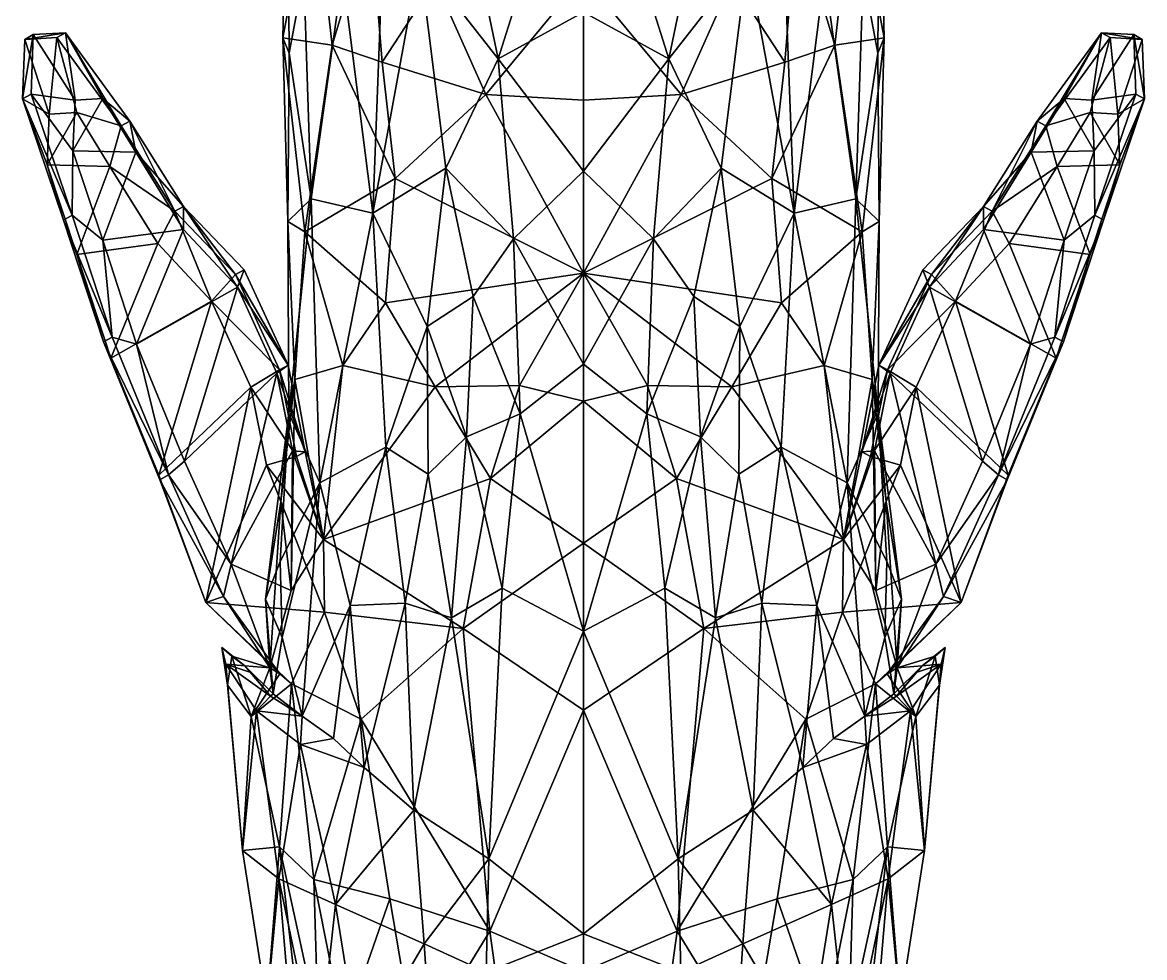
# Model space of a CAD drawing. Extents: x -0.047 to 0.047, y -0.159 to 0.331.
# Drawn here: x -0.0473 to 0.0473, y -0.0807 to -0.0018 of the extents above; entities that cross this region are included whole.
import ezdxf

# ---------------------------------------------------------------- set-up
doc = ezdxf.new("R2010")
doc.units = 0
doc.layers.add('SALMON$LWO', color=1, linetype='CONTINUOUS')

msp = doc.modelspace()

# ---------------------------------------------------------------- linework, layer by layer
at = {"layer": 'SALMON$LWO'}
for points in [[(-0.024972, 0.014024, -0.00717), (-0.025372, -0.003119, -0.018104), (-0.024822, -0.004431, -0.004755)], [(-0.024972, 0.014024, -0.00717), (-0.022802, 0.010356, -0.025839), (-0.025372, -0.003119, -0.018104)], [(-0.024972, 0.014024, -0.00717), (-0.024822, -0.004431, -0.004755), (-0.023601, 0.002197, 0.00444)], [(0.022802, 0.010356, -0.025839), (0.024972, 0.014024, -0.00717), (0.025372, -0.003119, -0.018104)], [(0.024822, -0.004431, -0.004755), (0.024972, 0.014024, -0.00717), (0.023601, 0.002197, 0.00444)], [(0.025372, -0.003119, -0.018104), (0.024972, 0.014024, -0.00717), (0.024822, -0.004431, -0.004755)], [(-0.021211, -0.003742, -0.033024), (-0.025372, -0.003119, -0.018104), (-0.022802, 0.010356, -0.025839)], [(-0.017974, 0.00696, -0.038336), (-0.021211, -0.003742, -0.033024), (-0.022802, 0.010356, -0.025839)], [(0.021211, -0.003742, -0.033024), (0.017974, 0.00696, -0.038336), (0.022802, 0.010356, -0.025839)], [(0.025372, -0.003119, -0.018104), (0.021211, -0.003742, -0.033024), (0.022802, 0.010356, -0.025839)], [(-0.017974, 0.00696, -0.038336), (-0.016982, -0.005173, -0.040022), (-0.021211, -0.003742, -0.033024)], [(-0.017974, 0.00696, -0.038336), (-0.012509, 0.001676, -0.043689), (-0.016982, -0.005173, -0.040022)], [(0.012509, 0.001676, -0.043689), (0.017974, 0.00696, -0.038336), (0.016982, -0.005173, -0.040022)], [(0.016982, -0.005173, -0.040022), (0.017974, 0.00696, -0.038336), (0.021211, -0.003742, -0.033024)], [(-0.007187, -0.004893, 0.045238), (-0.009362, 0.005534, 0.043982), (-0.013821, 0.003575, 0.034948)], [(-0.009362, 0.005534, 0.043982), (-0.007187, -0.004893, 0.045238), (-0.004112, 0.004912, 0.049114)], [(-0.007187, -0.004893, 0.045238), (0, -0.000958, 0.049597), (-0.004112, 0.004912, 0.049114)], [(0, -0.000958, 0.049597), (0.007187, -0.004893, 0.045238), (0.004112, 0.004912, 0.049114)], [(0.007187, -0.004893, 0.045238), (0.009362, 0.005534, 0.043982), (0.004112, 0.004912, 0.049114)], [(0.009362, 0.005534, 0.043982), (0.007187, -0.004893, 0.045238), (0.013821, 0.003575, 0.034948)], [(-0.016938, 0.00429, 0.025326), (-0.020318, 0.002245, 0.015982), (-0.01777, -0.017922, 0.021365)], [(-0.016938, 0.00429, 0.025326), (-0.01777, -0.017922, 0.021365), (-0.013821, 0.003575, 0.034948)], [(0.01777, -0.017922, 0.021365), (0.016938, 0.00429, 0.025326), (0.013821, 0.003575, 0.034948)], [(0.020318, 0.002245, 0.015982), (0.016938, 0.00429, 0.025326), (0.01777, -0.017922, 0.021365)], [(-0.01777, -0.017922, 0.021365), (-0.011602, -0.014131, 0.036966), (-0.013821, 0.003575, 0.034948)], [(-0.011602, -0.014131, 0.036966), (-0.007187, -0.004893, 0.045238), (-0.013821, 0.003575, 0.034948)], [(0.007187, -0.004893, 0.045238), (0.011602, -0.014131, 0.036966), (0.013821, 0.003575, 0.034948)], [(0.011602, -0.014131, 0.036966), (0.01777, -0.017922, 0.021365), (0.013821, 0.003575, 0.034948)], [(-0.024822, -0.004431, -0.004755), (-0.022964, -0.01672, 0.006169), (-0.023601, 0.002197, 0.00444)], [(-0.023601, 0.002197, 0.00444), (-0.022964, -0.01672, 0.006169), (-0.020318, 0.002245, 0.015982)], [(-0.022964, -0.01672, 0.006169), (-0.01777, -0.017922, 0.021365), (-0.020318, 0.002245, 0.015982)], [(-0.012509, 0.001676, -0.043689), (0, 0.002028, -0.046714), (-0.008235, -0.007902, -0.043515)], [(0, 0.002028, -0.046714), (0, -0.008384, -0.044991), (-0.008235, -0.007902, -0.043515)], [(0, -0.008384, -0.044991), (0, 0.002028, -0.046714), (0.008235, -0.007902, -0.043515)], [(0, 0.002028, -0.046714), (0.012509, 0.001676, -0.043689), (0.008235, -0.007902, -0.043515)], [(0.01777, -0.017922, 0.021365), (0.022964, -0.01672, 0.006169), (0.020318, 0.002245, 0.015982)], [(0.022964, -0.01672, 0.006169), (0.023601, 0.002197, 0.00444), (0.020318, 0.002245, 0.015982)], [(0.022964, -0.01672, 0.006169), (0.024822, -0.004431, -0.004755), (0.023601, 0.002197, 0.00444)], [(-0.012509, 0.001676, -0.043689), (-0.008235, -0.007902, -0.043515), (-0.016982, -0.005173, -0.040022)], [(0.008235, -0.007902, -0.043515), (0.012509, 0.001676, -0.043689), (0.016982, -0.005173, -0.040022)], [(0, -0.014391, 0.048472), (0, -0.000958, 0.049597), (-0.007187, -0.004893, 0.045238)], [(0, -0.000958, 0.049597), (0, -0.014391, 0.048472), (0.007187, -0.004893, 0.045238)], [(-0.044409, -0.003109, -0.021418), (-0.047133, -0.003262, -0.016276), (-0.043682, -0.00271, -0.020878)], [(-0.046406, -0.002863, -0.015736), (-0.043682, -0.00271, -0.020878), (-0.047133, -0.003262, -0.016276)], [(-0.043682, -0.00271, -0.020878), (-0.046406, -0.002863, -0.015736), (-0.042879, -0.008381, -0.016412)], [(-0.044409, -0.003109, -0.021418), (-0.043682, -0.00271, -0.020878), (-0.038996, -0.010564, -0.026452)], [(-0.040544, -0.008235, -0.020833), (-0.043682, -0.00271, -0.020878), (-0.042879, -0.008381, -0.016412)], [(-0.03827, -0.010165, -0.025912), (-0.043682, -0.00271, -0.020878), (-0.040544, -0.008235, -0.020833)], [(-0.043682, -0.00271, -0.020878), (-0.03827, -0.010165, -0.025912), (-0.038996, -0.010564, -0.026452)], [(0.043682, -0.00271, -0.020878), (0.03827, -0.010165, -0.025912), (0.040544, -0.008235, -0.020833)], [(0.03827, -0.010165, -0.025912), (0.043682, -0.00271, -0.020878), (0.038996, -0.010564, -0.026452)], [(0.043682, -0.00271, -0.020878), (0.044409, -0.003109, -0.021418), (0.038996, -0.010564, -0.026452)], [(0.043682, -0.00271, -0.020878), (0.040544, -0.008235, -0.020833), (0.042879, -0.008381, -0.016412)], [(0.046406, -0.002863, -0.015736), (0.043682, -0.00271, -0.020878), (0.042879, -0.008381, -0.016412)], [(0.047133, -0.003262, -0.016276), (0.044409, -0.003109, -0.021418), (0.043682, -0.00271, -0.020878)], [(0.043682, -0.00271, -0.020878), (0.046406, -0.002863, -0.015736), (0.047133, -0.003262, -0.016276)], [(-0.047133, -0.003262, -0.016276), (-0.047322, -0.008271, -0.012564), (-0.046406, -0.002863, -0.015736)], [(-0.046596, -0.007872, -0.012024), (-0.046406, -0.002863, -0.015736), (-0.047322, -0.008271, -0.012564)], [(-0.047322, -0.008271, -0.012564), (-0.047133, -0.003262, -0.016276), (-0.045058, -0.009579, -0.018034)], [(-0.047133, -0.003262, -0.016276), (-0.044409, -0.003109, -0.021418), (-0.045058, -0.009579, -0.018034)], [(-0.046406, -0.002863, -0.015736), (-0.046596, -0.007872, -0.012024), (-0.042879, -0.008381, -0.016412)], [(-0.042724, -0.009434, -0.022456), (-0.045058, -0.009579, -0.018034), (-0.044409, -0.003109, -0.021418)], [(-0.044409, -0.003109, -0.021418), (-0.038996, -0.010564, -0.026452), (-0.042724, -0.009434, -0.022456)], [(-0.021211, -0.003742, -0.033024), (-0.0235, -0.019491, -0.027232), (-0.025372, -0.003119, -0.018104)], [(-0.024942, -0.018623, -0.010869), (-0.025372, -0.003119, -0.018104), (-0.0235, -0.019491, -0.027232)], [(-0.024942, -0.018623, -0.010869), (-0.024822, -0.004431, -0.004755), (-0.025372, -0.003119, -0.018104)], [(-0.015876, -0.014986, -0.03872), (-0.0235, -0.019491, -0.027232), (-0.021211, -0.003742, -0.033024)], [(-0.015876, -0.014986, -0.03872), (-0.021211, -0.003742, -0.033024), (-0.016982, -0.005173, -0.040022)], [(0.0235, -0.019491, -0.027232), (0.015876, -0.014986, -0.03872), (0.021211, -0.003742, -0.033024)], [(0.021211, -0.003742, -0.033024), (0.015876, -0.014986, -0.03872), (0.016982, -0.005173, -0.040022)], [(0.0235, -0.019491, -0.027232), (0.021211, -0.003742, -0.033024), (0.025372, -0.003119, -0.018104)], [(0.025372, -0.003119, -0.018104), (0.024942, -0.018623, -0.010869), (0.0235, -0.019491, -0.027232)], [(0.024822, -0.004431, -0.004755), (0.024942, -0.018623, -0.010869), (0.025372, -0.003119, -0.018104)], [(0.038996, -0.010564, -0.026452), (0.044409, -0.003109, -0.021418), (0.042724, -0.009434, -0.022456)], [(0.045058, -0.009579, -0.018034), (0.042724, -0.009434, -0.022456), (0.044409, -0.003109, -0.021418)], [(0.046596, -0.007872, -0.012024), (0.046406, -0.002863, -0.015736), (0.042879, -0.008381, -0.016412)], [(0.044409, -0.003109, -0.021418), (0.047133, -0.003262, -0.016276), (0.045058, -0.009579, -0.018034)], [(0.047133, -0.003262, -0.016276), (0.047322, -0.008271, -0.012564), (0.045058, -0.009579, -0.018034)], [(0.047322, -0.008271, -0.012564), (0.047133, -0.003262, -0.016276), (0.046406, -0.002863, -0.015736)], [(0.046406, -0.002863, -0.015736), (0.046596, -0.007872, -0.012024), (0.047322, -0.008271, -0.012564)], [(-0.024822, -0.004431, -0.004755), (-0.024942, -0.018623, -0.010869), (-0.022964, -0.01672, 0.006169)], [(0.024942, -0.018623, -0.010869), (0.024822, -0.004431, -0.004755), (0.022964, -0.01672, 0.006169)], [(-0.008235, -0.007902, -0.043515), (-0.015876, -0.014986, -0.03872), (-0.016982, -0.005173, -0.040022)], [(-0.011602, -0.014131, 0.036966), (-0.005907, -0.020089, 0.0458), (-0.007187, -0.004893, 0.045238)], [(0, -0.014391, 0.048472), (-0.007187, -0.004893, 0.045238), (-0.005907, -0.020089, 0.0458)], [(0.007187, -0.004893, 0.045238), (0, -0.014391, 0.048472), (0.005907, -0.020089, 0.0458)], [(0.005907, -0.020089, 0.0458), (0.011602, -0.014131, 0.036966), (0.007187, -0.004893, 0.045238)], [(0.015876, -0.014986, -0.03872), (0.008235, -0.007902, -0.043515), (0.016982, -0.005173, -0.040022)], [(-0.043123, -0.018099, -0.011609), (-0.046596, -0.007872, -0.012024), (-0.047322, -0.008271, -0.012564)], [(-0.045237, -0.013848, -0.01484), (-0.047322, -0.008271, -0.012564), (-0.045058, -0.009579, -0.018034)], [(-0.043847, -0.018498, -0.012149), (-0.047322, -0.008271, -0.012564), (-0.045237, -0.013848, -0.01484)], [(-0.043847, -0.018498, -0.012149), (-0.043123, -0.018099, -0.011609), (-0.047322, -0.008271, -0.012564)], [(-0.04306, -0.01265, -0.013218), (-0.042879, -0.008381, -0.016412), (-0.046596, -0.007872, -0.012024)], [(-0.046596, -0.007872, -0.012024), (-0.043123, -0.018099, -0.011609), (-0.04306, -0.01265, -0.013218)], [(-0.040544, -0.008235, -0.020833), (-0.042879, -0.008381, -0.016412), (-0.04306, -0.01265, -0.013218)], [(-0.037762, -0.012775, -0.022957), (-0.040544, -0.008235, -0.020833), (-0.04306, -0.01265, -0.013218)], [(-0.037762, -0.012775, -0.022957), (-0.03827, -0.010165, -0.025912), (-0.040544, -0.008235, -0.020833)], [(-0.015876, -0.014986, -0.03872), (-0.008235, -0.007902, -0.043515), (0, -0.02298, -0.042225)], [(-0.008235, -0.007902, -0.043515), (0, -0.008384, -0.044991), (0, -0.02298, -0.042225)], [(0, -0.008384, -0.044991), (0.008235, -0.007902, -0.043515), (0, -0.02298, -0.042225)], [(0.008235, -0.007902, -0.043515), (0.015876, -0.014986, -0.03872), (0, -0.02298, -0.042225)], [(0.03827, -0.010165, -0.025912), (0.037762, -0.012775, -0.022957), (0.040544, -0.008235, -0.020833)], [(0.040544, -0.008235, -0.020833), (0.037762, -0.012775, -0.022957), (0.04306, -0.01265, -0.013218)], [(0.042879, -0.008381, -0.016412), (0.040544, -0.008235, -0.020833), (0.04306, -0.01265, -0.013218)], [(0.042879, -0.008381, -0.016412), (0.04306, -0.01265, -0.013218), (0.046596, -0.007872, -0.012024)], [(0.043123, -0.018099, -0.011609), (0.046596, -0.007872, -0.012024), (0.04306, -0.01265, -0.013218)], [(0.046596, -0.007872, -0.012024), (0.043123, -0.018099, -0.011609), (0.047322, -0.008271, -0.012564)], [(0.043123, -0.018099, -0.011609), (0.043847, -0.018498, -0.012149), (0.047322, -0.008271, -0.012564)], [(0.047322, -0.008271, -0.012564), (0.043847, -0.018498, -0.012149), (0.045237, -0.013848, -0.01484)], [(0.047322, -0.008271, -0.012564), (0.045237, -0.013848, -0.01484), (0.045058, -0.009579, -0.018034)], [(-0.045058, -0.009579, -0.018034), (-0.042724, -0.009434, -0.022456), (-0.045237, -0.013848, -0.01484)], [(-0.042724, -0.009434, -0.022456), (-0.03994, -0.013974, -0.024579), (-0.045237, -0.013848, -0.01484)], [(-0.03994, -0.013974, -0.024579), (-0.042724, -0.009434, -0.022456), (-0.038996, -0.010564, -0.026452)], [(0.042724, -0.009434, -0.022456), (0.03994, -0.013974, -0.024579), (0.038996, -0.010564, -0.026452)], [(0.03994, -0.013974, -0.024579), (0.042724, -0.009434, -0.022456), (0.045237, -0.013848, -0.01484)], [(0.042724, -0.009434, -0.022456), (0.045058, -0.009579, -0.018034), (0.045237, -0.013848, -0.01484)], [(-0.038996, -0.010564, -0.026452), (-0.03827, -0.010165, -0.025912), (-0.034474, -0.017764, -0.030035)], [(-0.033749, -0.017365, -0.029495), (-0.03827, -0.010165, -0.025912), (-0.037762, -0.012775, -0.022957)], [(-0.03827, -0.010165, -0.025912), (-0.033749, -0.017365, -0.029495), (-0.034474, -0.017764, -0.030035)], [(0.03827, -0.010165, -0.025912), (0.033749, -0.017365, -0.029495), (0.037762, -0.012775, -0.022957)], [(0.033749, -0.017365, -0.029495), (0.03827, -0.010165, -0.025912), (0.034474, -0.017764, -0.030035)], [(0.03827, -0.010165, -0.025912), (0.038996, -0.010564, -0.026452), (0.034474, -0.017764, -0.030035)], [(-0.038996, -0.010564, -0.026452), (-0.034474, -0.017764, -0.030035), (-0.03994, -0.013974, -0.024579)], [(0.034474, -0.017764, -0.030035), (0.038996, -0.010564, -0.026452), (0.03994, -0.013974, -0.024579)], [(-0.040553, -0.020211, -0.012811), (-0.04306, -0.01265, -0.013218), (-0.043123, -0.018099, -0.011609)], [(-0.040553, -0.020211, -0.012811), (-0.037762, -0.012775, -0.022957), (-0.04306, -0.01265, -0.013218)], [(-0.033736, -0.019293, -0.026079), (-0.037762, -0.012775, -0.022957), (-0.040553, -0.020211, -0.012811)], [(-0.033736, -0.019293, -0.026079), (-0.033749, -0.017365, -0.029495), (-0.037762, -0.012775, -0.022957)], [(0.033749, -0.017365, -0.029495), (0.033736, -0.019293, -0.026079), (0.037762, -0.012775, -0.022957)], [(0.037762, -0.012775, -0.022957), (0.033736, -0.019293, -0.026079), (0.040553, -0.020211, -0.012811)], [(0.037762, -0.012775, -0.022957), (0.040553, -0.020211, -0.012811), (0.04306, -0.01265, -0.013218)], [(0.04306, -0.01265, -0.013218), (0.040553, -0.020211, -0.012811), (0.043123, -0.018099, -0.011609)], [(-0.042727, -0.021409, -0.014434), (-0.043847, -0.018498, -0.012149), (-0.045237, -0.013848, -0.01484)], [(-0.03994, -0.013974, -0.024579), (-0.042727, -0.021409, -0.014434), (-0.045237, -0.013848, -0.01484)], [(-0.03994, -0.013974, -0.024579), (-0.035913, -0.020492, -0.027701), (-0.042727, -0.021409, -0.014434)], [(-0.035913, -0.020492, -0.027701), (-0.03994, -0.013974, -0.024579), (-0.034474, -0.017764, -0.030035)], [(-0.01777, -0.017922, 0.021365), (-0.013174, -0.027469, 0.034775), (-0.011602, -0.014131, 0.036966)], [(-0.009306, -0.024946, 0.041793), (-0.011602, -0.014131, 0.036966), (-0.013174, -0.027469, 0.034775)], [(-0.011602, -0.014131, 0.036966), (-0.009306, -0.024946, 0.041793), (-0.005907, -0.020089, 0.0458)], [(0.009306, -0.024946, 0.041793), (0.011602, -0.014131, 0.036966), (0.005907, -0.020089, 0.0458)], [(0.011602, -0.014131, 0.036966), (0.009306, -0.024946, 0.041793), (0.013174, -0.027469, 0.034775)], [(0.013174, -0.027469, 0.034775), (0.01777, -0.017922, 0.021365), (0.011602, -0.014131, 0.036966)], [(0.03994, -0.013974, -0.024579), (0.035913, -0.020492, -0.027701), (0.034474, -0.017764, -0.030035)], [(0.035913, -0.020492, -0.027701), (0.03994, -0.013974, -0.024579), (0.042727, -0.021409, -0.014434)], [(0.042727, -0.021409, -0.014434), (0.03994, -0.013974, -0.024579), (0.045237, -0.013848, -0.01484)], [(0.043847, -0.018498, -0.012149), (0.042727, -0.021409, -0.014434), (0.045237, -0.013848, -0.01484)], [(-0.015876, -0.014986, -0.03872), (-0.016703, -0.025479, -0.035992), (-0.0235, -0.019491, -0.027232)], [(-0.016703, -0.025479, -0.035992), (-0.015876, -0.014986, -0.03872), (0, -0.02298, -0.042225)], [(0, -0.030659, 0.047458), (0, -0.014391, 0.048472), (-0.005907, -0.020089, 0.0458)], [(0, -0.014391, 0.048472), (0, -0.030659, 0.047458), (0.005907, -0.020089, 0.0458)], [(0.015876, -0.014986, -0.03872), (0.016703, -0.025479, -0.035992), (0, -0.02298, -0.042225)], [(0.016703, -0.025479, -0.035992), (0.015876, -0.014986, -0.03872), (0.0235, -0.019491, -0.027232)], [(-0.022964, -0.01672, 0.006169), (-0.024942, -0.018623, -0.010869), (-0.024858, -0.034791, -0.003766)], [(-0.022242, -0.040653, 0.013508), (-0.022964, -0.01672, 0.006169), (-0.024858, -0.034791, -0.003766)], [(-0.022964, -0.01672, 0.006169), (-0.022242, -0.040653, 0.013508), (-0.01777, -0.017922, 0.021365)], [(0.022242, -0.040653, 0.013508), (0.022964, -0.01672, 0.006169), (0.01777, -0.017922, 0.021365)], [(0.022964, -0.01672, 0.006169), (0.022242, -0.040653, 0.013508), (0.024858, -0.034791, -0.003766)], [(0.024942, -0.018623, -0.010869), (0.022964, -0.01672, 0.006169), (0.024858, -0.034791, -0.003766)], [(-0.035913, -0.020492, -0.027701), (-0.034474, -0.017764, -0.030035), (-0.031369, -0.025356, -0.032904)], [(-0.034474, -0.017764, -0.030035), (-0.033749, -0.017365, -0.029495), (-0.029343, -0.023101, -0.036014)], [(-0.034474, -0.017764, -0.030035), (-0.029343, -0.023101, -0.036014), (-0.031369, -0.025356, -0.032904)], [(-0.033736, -0.019293, -0.026079), (-0.029194, -0.024157, -0.031282), (-0.033749, -0.017365, -0.029495)], [(-0.028618, -0.022702, -0.035474), (-0.033749, -0.017365, -0.029495), (-0.029194, -0.024157, -0.031282)], [(-0.033749, -0.017365, -0.029495), (-0.028618, -0.022702, -0.035474), (-0.029343, -0.023101, -0.036014)], [(-0.016664, -0.037645, 0.0286), (-0.01777, -0.017922, 0.021365), (-0.022242, -0.040653, 0.013508)], [(-0.016664, -0.037645, 0.0286), (-0.013174, -0.027469, 0.034775), (-0.01777, -0.017922, 0.021365)], [(0.013174, -0.027469, 0.034775), (0.016664, -0.037645, 0.0286), (0.01777, -0.017922, 0.021365)], [(0.01777, -0.017922, 0.021365), (0.016664, -0.037645, 0.0286), (0.022242, -0.040653, 0.013508)], [(0.033749, -0.017365, -0.029495), (0.028618, -0.022702, -0.035474), (0.029194, -0.024157, -0.031282)], [(0.028618, -0.022702, -0.035474), (0.033749, -0.017365, -0.029495), (0.029343, -0.023101, -0.036014)], [(0.029194, -0.024157, -0.031282), (0.033736, -0.019293, -0.026079), (0.033749, -0.017365, -0.029495)], [(0.033749, -0.017365, -0.029495), (0.034474, -0.017764, -0.030035), (0.029343, -0.023101, -0.036014)], [(0.029343, -0.023101, -0.036014), (0.034474, -0.017764, -0.030035), (0.031369, -0.025356, -0.032904)], [(0.034474, -0.017764, -0.030035), (0.035913, -0.020492, -0.027701), (0.031369, -0.025356, -0.032904)], [(-0.039751, -0.028386, -0.010991), (-0.043123, -0.018099, -0.011609), (-0.043847, -0.018498, -0.012149)], [(-0.040474, -0.028785, -0.011531), (-0.043847, -0.018498, -0.012149), (-0.042727, -0.021409, -0.014434)], [(-0.040474, -0.028785, -0.011531), (-0.039751, -0.028386, -0.010991), (-0.043847, -0.018498, -0.012149)], [(-0.043123, -0.018099, -0.011609), (-0.039751, -0.028386, -0.010991), (-0.040553, -0.020211, -0.012811)], [(-0.024942, -0.018623, -0.010869), (-0.024348, -0.031961, -0.02055), (-0.024858, -0.034791, -0.003766)], [(-0.024942, -0.018623, -0.010869), (-0.0235, -0.019491, -0.027232), (-0.024348, -0.031961, -0.02055)], [(0.0235, -0.019491, -0.027232), (0.024942, -0.018623, -0.010869), (0.024348, -0.031961, -0.02055)], [(0.024348, -0.031961, -0.02055), (0.024942, -0.018623, -0.010869), (0.024858, -0.034791, -0.003766)], [(0.039751, -0.028386, -0.010991), (0.043123, -0.018099, -0.011609), (0.040553, -0.020211, -0.012811)], [(0.043123, -0.018099, -0.011609), (0.039751, -0.028386, -0.010991), (0.043847, -0.018498, -0.012149)], [(0.039751, -0.028386, -0.010991), (0.040474, -0.028785, -0.011531), (0.043847, -0.018498, -0.012149)], [(0.043847, -0.018498, -0.012149), (0.040474, -0.028785, -0.011531), (0.042727, -0.021409, -0.014434)], [(-0.037697, -0.028958, -0.012276), (-0.033736, -0.019293, -0.026079), (-0.040553, -0.020211, -0.012811)], [(-0.029194, -0.024157, -0.031282), (-0.033736, -0.019293, -0.026079), (-0.037697, -0.028958, -0.012276)], [(-0.020293, -0.030777, -0.031191), (-0.024348, -0.031961, -0.02055), (-0.0235, -0.019491, -0.027232)], [(-0.016703, -0.025479, -0.035992), (-0.020293, -0.030777, -0.031191), (-0.0235, -0.019491, -0.027232)], [(0.020293, -0.030777, -0.031191), (0.016703, -0.025479, -0.035992), (0.0235, -0.019491, -0.027232)], [(0.024348, -0.031961, -0.02055), (0.020293, -0.030777, -0.031191), (0.0235, -0.019491, -0.027232)], [(0.033736, -0.019293, -0.026079), (0.029194, -0.024157, -0.031282), (0.037697, -0.028958, -0.012276)], [(0.033736, -0.019293, -0.026079), (0.037697, -0.028958, -0.012276), (0.040553, -0.020211, -0.012811)], [(-0.035913, -0.020492, -0.027701), (-0.039868, -0.030156, -0.013898), (-0.042727, -0.021409, -0.014434)], [(-0.037697, -0.028958, -0.012276), (-0.040553, -0.020211, -0.012811), (-0.039751, -0.028386, -0.010991)], [(-0.035913, -0.020492, -0.027701), (-0.031369, -0.025356, -0.032904), (-0.039868, -0.030156, -0.013898)], [(-0.009306, -0.024946, 0.041793), (-0.005332, -0.034838, 0.044979), (-0.005907, -0.020089, 0.0458)], [(0, -0.030659, 0.047458), (-0.005907, -0.020089, 0.0458), (-0.005332, -0.034838, 0.044979)], [(0.005907, -0.020089, 0.0458), (0, -0.030659, 0.047458), (0.005332, -0.034838, 0.044979)], [(0.005332, -0.034838, 0.044979), (0.009306, -0.024946, 0.041793), (0.005907, -0.020089, 0.0458)], [(0.031369, -0.025356, -0.032904), (0.035913, -0.020492, -0.027701), (0.039868, -0.030156, -0.013898)], [(0.039868, -0.030156, -0.013898), (0.035913, -0.020492, -0.027701), (0.042727, -0.021409, -0.014434)], [(0.040553, -0.020211, -0.012811), (0.037697, -0.028958, -0.012276), (0.039751, -0.028386, -0.010991)], [(-0.039868, -0.030156, -0.013898), (-0.040474, -0.028785, -0.011531), (-0.042727, -0.021409, -0.014434)], [(0.040474, -0.028785, -0.011531), (0.039868, -0.030156, -0.013898), (0.042727, -0.021409, -0.014434)], [(-0.028618, -0.022702, -0.035474), (-0.024917, -0.030734, -0.037031), (-0.029343, -0.023101, -0.036014)], [(-0.024917, -0.030734, -0.037031), (-0.028618, -0.022702, -0.035474), (-0.029194, -0.024157, -0.031282)], [(0.028618, -0.022702, -0.035474), (0.024917, -0.030734, -0.037031), (0.029194, -0.024157, -0.031282)], [(0.024917, -0.030734, -0.037031), (0.028618, -0.022702, -0.035474), (0.029343, -0.023101, -0.036014)], [(-0.029343, -0.023101, -0.036014), (-0.025641, -0.031133, -0.037571), (-0.031369, -0.025356, -0.032904)], [(-0.025641, -0.031133, -0.037571), (-0.029343, -0.023101, -0.036014), (-0.024917, -0.030734, -0.037031)], [(-0.012519, -0.032557, -0.036931), (-0.016703, -0.025479, -0.035992), (0, -0.02298, -0.042225)], [(-0.012519, -0.032557, -0.036931), (0, -0.02298, -0.042225), (-0.005387, -0.032449, -0.039803)], [(0, -0.02298, -0.042225), (0, -0.033792, -0.040704), (-0.005387, -0.032449, -0.039803)], [(0, -0.02298, -0.042225), (0.012519, -0.032557, -0.036931), (0.005387, -0.032449, -0.039803)], [(0.016703, -0.025479, -0.035992), (0.012519, -0.032557, -0.036931), (0, -0.02298, -0.042225)], [(0, -0.033792, -0.040704), (0, -0.02298, -0.042225), (0.005387, -0.032449, -0.039803)], [(0.029343, -0.023101, -0.036014), (0.025641, -0.031133, -0.037571), (0.024917, -0.030734, -0.037031)], [(0.025641, -0.031133, -0.037571), (0.029343, -0.023101, -0.036014), (0.031369, -0.025356, -0.032904)], [(-0.033665, -0.038831, -0.013202), (-0.029194, -0.024157, -0.031282), (-0.037697, -0.028958, -0.012276)], [(-0.025876, -0.031406, -0.032645), (-0.029194, -0.024157, -0.031282), (-0.033665, -0.038831, -0.013202)], [(-0.025876, -0.031406, -0.032645), (-0.024917, -0.030734, -0.037031), (-0.029194, -0.024157, -0.031282)], [(0.024917, -0.030734, -0.037031), (0.025876, -0.031406, -0.032645), (0.029194, -0.024157, -0.031282)], [(0.029194, -0.024157, -0.031282), (0.025876, -0.031406, -0.032645), (0.033665, -0.038831, -0.013202)], [(0.029194, -0.024157, -0.031282), (0.033665, -0.038831, -0.013202), (0.037697, -0.028958, -0.012276)], [(-0.031369, -0.025356, -0.032904), (-0.035832, -0.040029, -0.014824), (-0.039868, -0.030156, -0.013898)], [(-0.031369, -0.025356, -0.032904), (-0.028049, -0.032605, -0.034267), (-0.035832, -0.040029, -0.014824)], [(-0.028049, -0.032605, -0.034267), (-0.031369, -0.025356, -0.032904), (-0.025641, -0.031133, -0.037571)], [(-0.012519, -0.032557, -0.036931), (-0.020293, -0.030777, -0.031191), (-0.016703, -0.025479, -0.035992)], [(-0.009306, -0.024946, 0.041793), (-0.013174, -0.027469, 0.034775), (-0.009881, -0.036779, 0.04034)], [(-0.009306, -0.024946, 0.041793), (-0.009881, -0.036779, 0.04034), (-0.005332, -0.034838, 0.044979)], [(0.009881, -0.036779, 0.04034), (0.009306, -0.024946, 0.041793), (0.005332, -0.034838, 0.044979)], [(0.013174, -0.027469, 0.034775), (0.009306, -0.024946, 0.041793), (0.009881, -0.036779, 0.04034)], [(0.020293, -0.030777, -0.031191), (0.012519, -0.032557, -0.036931), (0.016703, -0.025479, -0.035992)], [(0.031369, -0.025356, -0.032904), (0.028049, -0.032605, -0.034267), (0.025641, -0.031133, -0.037571)], [(0.028049, -0.032605, -0.034267), (0.031369, -0.025356, -0.032904), (0.035832, -0.040029, -0.014824)], [(0.035832, -0.040029, -0.014824), (0.031369, -0.025356, -0.032904), (0.039868, -0.030156, -0.013898)], [(-0.035007, -0.040004, -0.012073), (-0.039751, -0.028386, -0.010991), (-0.040474, -0.028785, -0.011531)], [(-0.039751, -0.028386, -0.010991), (-0.035007, -0.040004, -0.012073), (-0.037697, -0.028958, -0.012276)], [(-0.016664, -0.037645, 0.0286), (-0.013112, -0.039933, 0.035556), (-0.013174, -0.027469, 0.034775)], [(-0.013174, -0.027469, 0.034775), (-0.013112, -0.039933, 0.035556), (-0.009881, -0.036779, 0.04034)], [(0.013112, -0.039933, 0.035556), (0.013174, -0.027469, 0.034775), (0.009881, -0.036779, 0.04034)], [(0.013112, -0.039933, 0.035556), (0.016664, -0.037645, 0.0286), (0.013174, -0.027469, 0.034775)], [(0.035007, -0.040004, -0.012073), (0.039751, -0.028386, -0.010991), (0.037697, -0.028958, -0.012276)], [(0.039751, -0.028386, -0.010991), (0.035007, -0.040004, -0.012073), (0.040474, -0.028785, -0.011531)], [(-0.035729, -0.040403, -0.012613), (-0.040474, -0.028785, -0.011531), (-0.039868, -0.030156, -0.013898)], [(-0.035729, -0.040403, -0.012613), (-0.035007, -0.040004, -0.012073), (-0.040474, -0.028785, -0.011531)], [(-0.033665, -0.038831, -0.013202), (-0.037697, -0.028958, -0.012276), (-0.035007, -0.040004, -0.012073)], [(0.037697, -0.028958, -0.012276), (0.033665, -0.038831, -0.013202), (0.035007, -0.040004, -0.012073)], [(0.035007, -0.040004, -0.012073), (0.035729, -0.040403, -0.012613), (0.040474, -0.028785, -0.011531)], [(0.040474, -0.028785, -0.011531), (0.035729, -0.040403, -0.012613), (0.039868, -0.030156, -0.013898)], [(-0.035832, -0.040029, -0.014824), (-0.035729, -0.040403, -0.012613), (-0.039868, -0.030156, -0.013898)], [(0.035729, -0.040403, -0.012613), (0.035832, -0.040029, -0.014824), (0.039868, -0.030156, -0.013898)], [(-0.025641, -0.031133, -0.037571), (-0.024212, -0.038441, -0.035392), (-0.028049, -0.032605, -0.034267)], [(-0.023489, -0.038042, -0.034852), (-0.024917, -0.030734, -0.037031), (-0.025876, -0.031406, -0.032645)], [(-0.024917, -0.030734, -0.037031), (-0.023489, -0.038042, -0.034852), (-0.025641, -0.031133, -0.037571)], [(-0.024212, -0.038441, -0.035392), (-0.025641, -0.031133, -0.037571), (-0.023489, -0.038042, -0.034852)], [(-0.020293, -0.030777, -0.031191), (-0.021931, -0.045434, -0.031578), (-0.024348, -0.031961, -0.02055)], [(-0.020293, -0.030777, -0.031191), (-0.012519, -0.032557, -0.036931), (-0.021931, -0.045434, -0.031578)], [(0, -0.053171, 0.043813), (0, -0.030659, 0.047458), (-0.005332, -0.034838, 0.044979)], [(0, -0.030659, 0.047458), (0, -0.053171, 0.043813), (0.005332, -0.034838, 0.044979)], [(0.012519, -0.032557, -0.036931), (0.020293, -0.030777, -0.031191), (0.021931, -0.045434, -0.031578)], [(0.021931, -0.045434, -0.031578), (0.020293, -0.030777, -0.031191), (0.024348, -0.031961, -0.02055)], [(0.024917, -0.030734, -0.037031), (0.023489, -0.038042, -0.034852), (0.025876, -0.031406, -0.032645)], [(0.023489, -0.038042, -0.034852), (0.024917, -0.030734, -0.037031), (0.025641, -0.031133, -0.037571)], [(0.025641, -0.031133, -0.037571), (0.024212, -0.038441, -0.035392), (0.023489, -0.038042, -0.034852)], [(0.024212, -0.038441, -0.035392), (0.025641, -0.031133, -0.037571), (0.028049, -0.032605, -0.034267)], [(-0.029714, -0.047532, -0.014789), (-0.025876, -0.031406, -0.032645), (-0.033665, -0.038831, -0.013202)], [(-0.024554, -0.037967, -0.03076), (-0.025876, -0.031406, -0.032645), (-0.029714, -0.047532, -0.014789)], [(-0.024554, -0.037967, -0.03076), (-0.023489, -0.038042, -0.034852), (-0.025876, -0.031406, -0.032645)], [(-0.024666, -0.049752, -0.023411), (-0.025535, -0.04227, -0.015443), (-0.024348, -0.031961, -0.02055)], [(-0.025535, -0.04227, -0.015443), (-0.024858, -0.034791, -0.003766), (-0.024348, -0.031961, -0.02055)], [(-0.021931, -0.045434, -0.031578), (-0.024666, -0.049752, -0.023411), (-0.024348, -0.031961, -0.02055)], [(0.024666, -0.049752, -0.023411), (0.021931, -0.045434, -0.031578), (0.024348, -0.031961, -0.02055)], [(0.023489, -0.038042, -0.034852), (0.024554, -0.037967, -0.03076), (0.025876, -0.031406, -0.032645)], [(0.025535, -0.04227, -0.015443), (0.024666, -0.049752, -0.023411), (0.024348, -0.031961, -0.02055)], [(0.024858, -0.034791, -0.003766), (0.025535, -0.04227, -0.015443), (0.024348, -0.031961, -0.02055)], [(0.025876, -0.031406, -0.032645), (0.024554, -0.037967, -0.03076), (0.029714, -0.047532, -0.014789)], [(0.025876, -0.031406, -0.032645), (0.029714, -0.047532, -0.014789), (0.033665, -0.038831, -0.013202)], [(-0.028049, -0.032605, -0.034267), (-0.031863, -0.050762, -0.018218), (-0.035832, -0.040029, -0.014824)], [(-0.028049, -0.032605, -0.034267), (-0.026724, -0.039165, -0.032383), (-0.031863, -0.050762, -0.018218)], [(-0.026724, -0.039165, -0.032383), (-0.028049, -0.032605, -0.034267), (-0.024212, -0.038441, -0.035392)], [(-0.021931, -0.045434, -0.031578), (-0.012519, -0.032557, -0.036931), (-0.007837, -0.040293, -0.038066)], [(-0.012519, -0.032557, -0.036931), (-0.005387, -0.032449, -0.039803), (-0.007837, -0.040293, -0.038066)], [(0, -0.033792, -0.040704), (-0.007837, -0.040293, -0.038066), (-0.005387, -0.032449, -0.039803)], [(0.007837, -0.040293, -0.038066), (0, -0.033792, -0.040704), (0.005387, -0.032449, -0.039803)], [(0.005387, -0.032449, -0.039803), (0.012519, -0.032557, -0.036931), (0.007837, -0.040293, -0.038066)], [(0.012519, -0.032557, -0.036931), (0.021931, -0.045434, -0.031578), (0.007837, -0.040293, -0.038066)], [(0.028049, -0.032605, -0.034267), (0.026724, -0.039165, -0.032383), (0.024212, -0.038441, -0.035392)], [(0.026724, -0.039165, -0.032383), (0.028049, -0.032605, -0.034267), (0.031863, -0.050762, -0.018218)], [(0.031863, -0.050762, -0.018218), (0.028049, -0.032605, -0.034267), (0.035832, -0.040029, -0.014824)], [(0, -0.045768, -0.039543), (-0.007837, -0.040293, -0.038066), (0, -0.033792, -0.040704)], [(0.007837, -0.040293, -0.038066), (0, -0.045768, -0.039543), (0, -0.033792, -0.040704)], [(-0.024858, -0.034791, -0.003766), (-0.025535, -0.04227, -0.015443), (-0.026815, -0.050477, -0.005566)], [(-0.025593, -0.04731, 0.002274), (-0.024858, -0.034791, -0.003766), (-0.026815, -0.050477, -0.005566)], [(-0.025593, -0.04731, 0.002274), (-0.022242, -0.040653, 0.013508), (-0.024858, -0.034791, -0.003766)], [(-0.005332, -0.034838, 0.044979), (-0.009881, -0.036779, 0.04034), (-0.006859, -0.049542, 0.042062)], [(-0.006859, -0.049542, 0.042062), (0, -0.053171, 0.043813), (-0.005332, -0.034838, 0.044979)], [(0, -0.053171, 0.043813), (0.006859, -0.049542, 0.042062), (0.005332, -0.034838, 0.044979)], [(0.009881, -0.036779, 0.04034), (0.005332, -0.034838, 0.044979), (0.006859, -0.049542, 0.042062)], [(0.022242, -0.040653, 0.013508), (0.025593, -0.04731, 0.002274), (0.024858, -0.034791, -0.003766)], [(0.025535, -0.04227, -0.015443), (0.024858, -0.034791, -0.003766), (0.026815, -0.050477, -0.005566)], [(0.024858, -0.034791, -0.003766), (0.025593, -0.04731, 0.002274), (0.026815, -0.050477, -0.005566)], [(-0.009881, -0.036779, 0.04034), (-0.013112, -0.039933, 0.035556), (-0.011123, -0.052063, 0.038241)], [(-0.009881, -0.036779, 0.04034), (-0.011123, -0.052063, 0.038241), (-0.006859, -0.049542, 0.042062)], [(0.011123, -0.052063, 0.038241), (0.009881, -0.036779, 0.04034), (0.006859, -0.049542, 0.042062)], [(0.013112, -0.039933, 0.035556), (0.009881, -0.036779, 0.04034), (0.011123, -0.052063, 0.038241)], [(-0.016664, -0.037645, 0.0286), (-0.022242, -0.040653, 0.013508), (-0.019687, -0.051004, 0.024374)], [(-0.016664, -0.037645, 0.0286), (-0.019687, -0.051004, 0.024374), (-0.015043, -0.050818, 0.033098)], [(-0.013112, -0.039933, 0.035556), (-0.016664, -0.037645, 0.0286), (-0.015043, -0.050818, 0.033098)], [(0.016664, -0.037645, 0.0286), (0.013112, -0.039933, 0.035556), (0.015043, -0.050818, 0.033098)], [(0.019687, -0.051004, 0.024374), (0.016664, -0.037645, 0.0286), (0.015043, -0.050818, 0.033098)], [(0.022242, -0.040653, 0.013508), (0.016664, -0.037645, 0.0286), (0.019687, -0.051004, 0.024374)], [(-0.024666, -0.049752, -0.023411), (-0.024554, -0.037967, -0.03076), (-0.029714, -0.047532, -0.014789)], [(-0.024212, -0.038441, -0.035392), (-0.021931, -0.045434, -0.031578), (-0.026724, -0.039165, -0.032383)], [(-0.024666, -0.049752, -0.023411), (-0.021931, -0.045434, -0.031578), (-0.024554, -0.037967, -0.03076)], [(-0.021931, -0.045434, -0.031578), (-0.023489, -0.038042, -0.034852), (-0.024554, -0.037967, -0.03076)], [(-0.023489, -0.038042, -0.034852), (-0.021931, -0.045434, -0.031578), (-0.024212, -0.038441, -0.035392)], [(0.021931, -0.045434, -0.031578), (0.024666, -0.049752, -0.023411), (0.024554, -0.037967, -0.03076)], [(0.023489, -0.038042, -0.034852), (0.021931, -0.045434, -0.031578), (0.024554, -0.037967, -0.03076)], [(0.021931, -0.045434, -0.031578), (0.023489, -0.038042, -0.034852), (0.024212, -0.038441, -0.035392)], [(0.021931, -0.045434, -0.031578), (0.024212, -0.038441, -0.035392), (0.026724, -0.039165, -0.032383)], [(0.024554, -0.037967, -0.03076), (0.024666, -0.049752, -0.023411), (0.029714, -0.047532, -0.014789)], [(-0.033665, -0.038831, -0.013202), (-0.035007, -0.040004, -0.012073), (-0.029714, -0.047532, -0.014789)], [(-0.026724, -0.039165, -0.032383), (-0.021843, -0.051576, -0.026898), (-0.031863, -0.050762, -0.018218)], [(-0.021843, -0.051576, -0.026898), (-0.026724, -0.039165, -0.032383), (-0.021931, -0.045434, -0.031578)], [(0.021843, -0.051576, -0.026898), (0.026724, -0.039165, -0.032383), (0.031863, -0.050762, -0.018218)], [(0.026724, -0.039165, -0.032383), (0.021843, -0.051576, -0.026898), (0.021931, -0.045434, -0.031578)], [(0.035007, -0.040004, -0.012073), (0.033665, -0.038831, -0.013202), (0.029714, -0.047532, -0.014789)], [(-0.035832, -0.040029, -0.014824), (-0.031863, -0.050762, -0.018218), (-0.035729, -0.040403, -0.012613)], [(-0.030366, -0.050244, -0.013924), (-0.035007, -0.040004, -0.012073), (-0.035729, -0.040403, -0.012613)], [(-0.031863, -0.050762, -0.018218), (-0.030366, -0.050244, -0.013924), (-0.035729, -0.040403, -0.012613)], [(-0.035007, -0.040004, -0.012073), (-0.030366, -0.050244, -0.013924), (-0.029714, -0.047532, -0.014789)], [(-0.025593, -0.04731, 0.002274), (-0.025414, -0.053704, 0.007937), (-0.022242, -0.040653, 0.013508)], [(-0.023735, -0.060351, 0.017639), (-0.022242, -0.040653, 0.013508), (-0.025414, -0.053704, 0.007937)], [(-0.023735, -0.060351, 0.017639), (-0.019687, -0.051004, 0.024374), (-0.022242, -0.040653, 0.013508)], [(-0.021931, -0.045434, -0.031578), (-0.007837, -0.040293, -0.038066), (-0.010152, -0.052943, -0.035094)], [(-0.013112, -0.039933, 0.035556), (-0.015043, -0.050818, 0.033098), (-0.011123, -0.052063, 0.038241)], [(0, -0.045768, -0.039543), (-0.010152, -0.052943, -0.035094), (-0.007837, -0.040293, -0.038066)], [(0.010152, -0.052943, -0.035094), (0, -0.045768, -0.039543), (0.007837, -0.040293, -0.038066)], [(0.007837, -0.040293, -0.038066), (0.021931, -0.045434, -0.031578), (0.010152, -0.052943, -0.035094)], [(0.015043, -0.050818, 0.033098), (0.013112, -0.039933, 0.035556), (0.011123, -0.052063, 0.038241)], [(0.019687, -0.051004, 0.024374), (0.023735, -0.060351, 0.017639), (0.022242, -0.040653, 0.013508)], [(0.022242, -0.040653, 0.013508), (0.023735, -0.060351, 0.017639), (0.025414, -0.053704, 0.007937)], [(0.025414, -0.053704, 0.007937), (0.025593, -0.04731, 0.002274), (0.022242, -0.040653, 0.013508)], [(0.030366, -0.050244, -0.013924), (0.035007, -0.040004, -0.012073), (0.029714, -0.047532, -0.014789)], [(0.035007, -0.040004, -0.012073), (0.030366, -0.050244, -0.013924), (0.035729, -0.040403, -0.012613)], [(0.030366, -0.050244, -0.013924), (0.031863, -0.050762, -0.018218), (0.035729, -0.040403, -0.012613)], [(0.031863, -0.050762, -0.018218), (0.035832, -0.040029, -0.014824), (0.035729, -0.040403, -0.012613)], [(-0.026815, -0.050477, -0.005566), (-0.025535, -0.04227, -0.015443), (-0.026466, -0.056278, -0.016288)], [(-0.026466, -0.056278, -0.016288), (-0.025535, -0.04227, -0.015443), (-0.024666, -0.049752, -0.023411)], [(0.025535, -0.04227, -0.015443), (0.026466, -0.056278, -0.016288), (0.024666, -0.049752, -0.023411)], [(0.025535, -0.04227, -0.015443), (0.026815, -0.050477, -0.005566), (0.026466, -0.056278, -0.016288)], [(-0.021843, -0.051576, -0.026898), (-0.021931, -0.045434, -0.031578), (-0.010152, -0.052943, -0.035094)], [(0, -0.045768, -0.039543), (0, -0.059846, -0.037755), (-0.010152, -0.052943, -0.035094)], [(0, -0.059846, -0.037755), (0, -0.045768, -0.039543), (0.010152, -0.052943, -0.035094)], [(0.021931, -0.045434, -0.031578), (0.021843, -0.051576, -0.026898), (0.010152, -0.052943, -0.035094)], [(-0.025593, -0.04731, 0.002274), (-0.026815, -0.050477, -0.005566), (-0.025414, -0.053704, 0.007937)], [(0.026815, -0.050477, -0.005566), (0.025593, -0.04731, 0.002274), (0.025414, -0.053704, 0.007937)], [(-0.029714, -0.047532, -0.014789), (-0.030366, -0.050244, -0.013924), (-0.026466, -0.056278, -0.016288)], [(-0.026466, -0.056278, -0.016288), (-0.024666, -0.049752, -0.023411), (-0.029714, -0.047532, -0.014789)], [(0.024666, -0.049752, -0.023411), (0.026466, -0.056278, -0.016288), (0.029714, -0.047532, -0.014789)], [(0.030366, -0.050244, -0.013924), (0.029714, -0.047532, -0.014789), (0.026466, -0.056278, -0.016288)], [(-0.007985, -0.07239, 0.039379), (-0.006859, -0.049542, 0.042062), (-0.011123, -0.052063, 0.038241)], [(-0.006859, -0.049542, 0.042062), (-0.007985, -0.07239, 0.039379), (0, -0.053171, 0.043813)], [(0.007985, -0.07239, 0.039379), (0.006859, -0.049542, 0.042062), (0, -0.053171, 0.043813)], [(0.006859, -0.049542, 0.042062), (0.007985, -0.07239, 0.039379), (0.011123, -0.052063, 0.038241)], [(-0.030366, -0.050244, -0.013924), (-0.031863, -0.050762, -0.018218), (-0.025604, -0.056764, -0.019225)], [(-0.031863, -0.050762, -0.018218), (-0.024626, -0.057634, -0.022312), (-0.025604, -0.056764, -0.019225)], [(-0.021843, -0.051576, -0.026898), (-0.024626, -0.057634, -0.022312), (-0.031863, -0.050762, -0.018218)], [(-0.030366, -0.050244, -0.013924), (-0.025604, -0.056764, -0.019225), (-0.026466, -0.056278, -0.016288)], [(-0.026466, -0.056278, -0.016288), (-0.026183, -0.058458, 0.000983), (-0.026815, -0.050477, -0.005566)], [(-0.026815, -0.050477, -0.005566), (-0.026183, -0.058458, 0.000983), (-0.025414, -0.053704, 0.007937)], [(-0.023735, -0.060351, 0.017639), (-0.021091, -0.062236, 0.024787), (-0.019687, -0.051004, 0.024374)], [(-0.019687, -0.051004, 0.024374), (-0.021091, -0.062236, 0.024787), (-0.018509, -0.06467, 0.030647)], [(-0.019687, -0.051004, 0.024374), (-0.018509, -0.06467, 0.030647), (-0.015043, -0.050818, 0.033098)], [(-0.018509, -0.06467, 0.030647), (-0.014317, -0.068276, 0.03597), (-0.015043, -0.050818, 0.033098)], [(-0.011123, -0.052063, 0.038241), (-0.015043, -0.050818, 0.033098), (-0.014317, -0.068276, 0.03597)], [(0.015043, -0.050818, 0.033098), (0.011123, -0.052063, 0.038241), (0.014317, -0.068276, 0.03597)], [(0.014317, -0.068276, 0.03597), (0.018509, -0.06467, 0.030647), (0.015043, -0.050818, 0.033098)], [(0.018509, -0.06467, 0.030647), (0.019687, -0.051004, 0.024374), (0.015043, -0.050818, 0.033098)], [(0.021091, -0.062236, 0.024787), (0.019687, -0.051004, 0.024374), (0.018509, -0.06467, 0.030647)], [(0.021091, -0.062236, 0.024787), (0.023735, -0.060351, 0.017639), (0.019687, -0.051004, 0.024374)], [(0.024626, -0.057634, -0.022312), (0.021843, -0.051576, -0.026898), (0.031863, -0.050762, -0.018218)], [(0.024626, -0.057634, -0.022312), (0.031863, -0.050762, -0.018218), (0.025604, -0.056764, -0.019225)], [(0.026183, -0.058458, 0.000983), (0.026815, -0.050477, -0.005566), (0.025414, -0.053704, 0.007937)], [(0.025604, -0.056764, -0.019225), (0.030366, -0.050244, -0.013924), (0.026466, -0.056278, -0.016288)], [(0.031863, -0.050762, -0.018218), (0.030366, -0.050244, -0.013924), (0.025604, -0.056764, -0.019225)], [(0.026183, -0.058458, 0.000983), (0.026466, -0.056278, -0.016288), (0.026815, -0.050477, -0.005566)], [(-0.024626, -0.057634, -0.022312), (-0.021843, -0.051576, -0.026898), (-0.018763, -0.060606, -0.029778)], [(-0.018763, -0.060606, -0.029778), (-0.021843, -0.051576, -0.026898), (-0.010152, -0.052943, -0.035094)], [(0.021843, -0.051576, -0.026898), (0.018763, -0.060606, -0.029778), (0.010152, -0.052943, -0.035094)], [(0.021843, -0.051576, -0.026898), (0.024626, -0.057634, -0.022312), (0.018763, -0.060606, -0.029778)], [(-0.010152, -0.052943, -0.035094), (-0.007906, -0.078494, -0.030564), (-0.018763, -0.060606, -0.029778)], [(-0.007985, -0.07239, 0.039379), (-0.011123, -0.052063, 0.038241), (-0.014317, -0.068276, 0.03597)], [(-0.010152, -0.052943, -0.035094), (0, -0.059846, -0.037755), (-0.007906, -0.078494, -0.030564)], [(0, -0.059846, -0.037755), (0.010152, -0.052943, -0.035094), (0.007906, -0.078494, -0.030564)], [(0.007906, -0.078494, -0.030564), (0.010152, -0.052943, -0.035094), (0.018763, -0.060606, -0.029778)], [(0.011123, -0.052063, 0.038241), (0.007985, -0.07239, 0.039379), (0.014317, -0.068276, 0.03597)], [(-0.023735, -0.060351, 0.017639), (-0.025414, -0.053704, 0.007937), (-0.026183, -0.058458, 0.000983)], [(0, -0.078703, 0.041132), (0, -0.053171, 0.043813), (-0.007985, -0.07239, 0.039379)], [(0, -0.053171, 0.043813), (0, -0.078703, 0.041132), (0.007985, -0.07239, 0.039379)], [(0.025414, -0.053704, 0.007937), (0.023735, -0.060351, 0.017639), (0.026183, -0.058458, 0.000983)], [(-0.028575, -0.05611, -0.006613), (-0.030515, -0.054545, -0.005844), (-0.030164, -0.055956, 0.004906)], [(-0.028575, -0.05611, -0.006613), (-0.029667, -0.055282, -0.010765), (-0.030515, -0.054545, -0.005844)], [(-0.030164, -0.055956, 0.004906), (-0.030515, -0.054545, -0.005844), (-0.030022, -0.057724, -0.002938)], [(-0.030515, -0.054545, -0.005844), (-0.029667, -0.055282, -0.010765), (-0.030022, -0.057724, -0.002938)], [(0.030515, -0.054545, -0.005844), (0.028575, -0.05611, -0.006613), (0.030164, -0.055956, 0.004906)], [(0.029667, -0.055282, -0.010765), (0.028575, -0.05611, -0.006613), (0.030515, -0.054545, -0.005844)], [(0.029667, -0.055282, -0.010765), (0.030515, -0.054545, -0.005844), (0.030022, -0.057724, -0.002938)], [(0.030515, -0.054545, -0.005844), (0.030164, -0.055956, 0.004906), (0.030022, -0.057724, -0.002938)], [(-0.030022, -0.057724, -0.002938), (-0.029667, -0.055282, -0.010765), (-0.028031, -0.060383, -0.014925)], [(-0.028575, -0.05611, -0.006613), (-0.026466, -0.056278, -0.016288), (-0.029667, -0.055282, -0.010765)], [(-0.026466, -0.056278, -0.016288), (-0.028031, -0.060383, -0.014925), (-0.029667, -0.055282, -0.010765)], [(0.026466, -0.056278, -0.016288), (0.028575, -0.05611, -0.006613), (0.029667, -0.055282, -0.010765)], [(0.028031, -0.060383, -0.014925), (0.026466, -0.056278, -0.016288), (0.029667, -0.055282, -0.010765)], [(0.029667, -0.055282, -0.010765), (0.030022, -0.057724, -0.002938), (0.028031, -0.060383, -0.014925)], [(-0.030022, -0.057724, -0.002938), (-0.028766, -0.071678, -0.000142), (-0.030164, -0.055956, 0.004906)], [(-0.030164, -0.055956, 0.004906), (-0.028766, -0.071678, -0.000142), (-0.027582, -0.059888, 0.01484)], [(-0.028055, -0.056673, 0.000362), (-0.028575, -0.05611, -0.006613), (-0.030164, -0.055956, 0.004906)], [(-0.026398, -0.058659, 0.006148), (-0.030164, -0.055956, 0.004906), (-0.027582, -0.059888, 0.01484)], [(-0.026398, -0.058659, 0.006148), (-0.028055, -0.056673, 0.000362), (-0.030164, -0.055956, 0.004906)], [(-0.026466, -0.056278, -0.016288), (-0.028575, -0.05611, -0.006613), (-0.026183, -0.058458, 0.000983)], [(-0.028055, -0.056673, 0.000362), (-0.026398, -0.058659, 0.006148), (-0.028575, -0.05611, -0.006613)], [(-0.028575, -0.05611, -0.006613), (-0.026398, -0.058659, 0.006148), (-0.026183, -0.058458, 0.000983)], [(-0.026466, -0.056278, -0.016288), (-0.025604, -0.056764, -0.019225), (-0.028031, -0.060383, -0.014925)], [(-0.025604, -0.056764, -0.019225), (-0.024626, -0.057634, -0.022312), (-0.028031, -0.060383, -0.014925)], [(0.024626, -0.057634, -0.022312), (0.025604, -0.056764, -0.019225), (0.028031, -0.060383, -0.014925)], [(0.025604, -0.056764, -0.019225), (0.026466, -0.056278, -0.016288), (0.028031, -0.060383, -0.014925)], [(0.028575, -0.05611, -0.006613), (0.026466, -0.056278, -0.016288), (0.026183, -0.058458, 0.000983)], [(0.026398, -0.058659, 0.006148), (0.028575, -0.05611, -0.006613), (0.026183, -0.058458, 0.000983)], [(0.030164, -0.055956, 0.004906), (0.026398, -0.058659, 0.006148), (0.027582, -0.059888, 0.01484)], [(0.028055, -0.056673, 0.000362), (0.026398, -0.058659, 0.006148), (0.030164, -0.055956, 0.004906)], [(0.026398, -0.058659, 0.006148), (0.028055, -0.056673, 0.000362), (0.028575, -0.05611, -0.006613)], [(0.028766, -0.071678, -0.000142), (0.030164, -0.055956, 0.004906), (0.027582, -0.059888, 0.01484)], [(0.028575, -0.05611, -0.006613), (0.028055, -0.056673, 0.000362), (0.030164, -0.055956, 0.004906)], [(0.028766, -0.071678, -0.000142), (0.030022, -0.057724, -0.002938), (0.030164, -0.055956, 0.004906)], [(-0.030022, -0.057724, -0.002938), (-0.028031, -0.060383, -0.014925), (-0.028766, -0.071678, -0.000142)], [(-0.024626, -0.057634, -0.022312), (-0.025636, -0.071365, -0.016134), (-0.028031, -0.060383, -0.014925)], [(-0.022755, -0.074113, -0.022081), (-0.025636, -0.071365, -0.016134), (-0.024626, -0.057634, -0.022312)], [(-0.024626, -0.057634, -0.022312), (-0.018763, -0.060606, -0.029778), (-0.022755, -0.074113, -0.022081)], [(0.018763, -0.060606, -0.029778), (0.024626, -0.057634, -0.022312), (0.022755, -0.074113, -0.022081)], [(0.025636, -0.071365, -0.016134), (0.022755, -0.074113, -0.022081), (0.024626, -0.057634, -0.022312)], [(0.025636, -0.071365, -0.016134), (0.024626, -0.057634, -0.022312), (0.028031, -0.060383, -0.014925)], [(0.028031, -0.060383, -0.014925), (0.030022, -0.057724, -0.002938), (0.028766, -0.071678, -0.000142)], [(-0.023735, -0.060351, 0.017639), (-0.026398, -0.058659, 0.006148), (-0.027582, -0.059888, 0.01484)], [(-0.023735, -0.060351, 0.017639), (-0.026183, -0.058458, 0.000983), (-0.026398, -0.058659, 0.006148)], [(0.026183, -0.058458, 0.000983), (0.023735, -0.060351, 0.017639), (0.026398, -0.058659, 0.006148)], [(0.026398, -0.058659, 0.006148), (0.023735, -0.060351, 0.017639), (0.027582, -0.059888, 0.01484)], [(-0.025699, -0.074069, 0.013686), (-0.027582, -0.059888, 0.01484), (-0.028766, -0.071678, -0.000142)], [(-0.025636, -0.071365, -0.016134), (-0.028766, -0.071678, -0.000142), (-0.028031, -0.060383, -0.014925)], [(-0.023735, -0.060351, 0.017639), (-0.027582, -0.059888, 0.01484), (-0.023865, -0.062731, 0.022084)], [(-0.027582, -0.059888, 0.01484), (-0.025699, -0.074069, 0.013686), (-0.023865, -0.062731, 0.022084)], [(-0.023735, -0.060351, 0.017639), (-0.023865, -0.062731, 0.022084), (-0.021091, -0.062236, 0.024787)], [(0, -0.081872, -0.032997), (-0.007906, -0.078494, -0.030564), (0, -0.059846, -0.037755)], [(0.007906, -0.078494, -0.030564), (0, -0.081872, -0.032997), (0, -0.059846, -0.037755)], [(0.023865, -0.062731, 0.022084), (0.023735, -0.060351, 0.017639), (0.021091, -0.062236, 0.024787)], [(0.027582, -0.059888, 0.01484), (0.023735, -0.060351, 0.017639), (0.023865, -0.062731, 0.022084)], [(0.025699, -0.074069, 0.013686), (0.027582, -0.059888, 0.01484), (0.023865, -0.062731, 0.022084)], [(0.028766, -0.071678, -0.000142), (0.025636, -0.071365, -0.016134), (0.028031, -0.060383, -0.014925)], [(0.027582, -0.059888, 0.01484), (0.025699, -0.074069, 0.013686), (0.028766, -0.071678, -0.000142)], [(-0.016327, -0.075755, -0.027681), (-0.022755, -0.074113, -0.022081), (-0.018763, -0.060606, -0.029778)], [(-0.016327, -0.075755, -0.027681), (-0.018763, -0.060606, -0.029778), (-0.007906, -0.078494, -0.030564)], [(0.018763, -0.060606, -0.029778), (0.016327, -0.075755, -0.027681), (0.007906, -0.078494, -0.030564)], [(0.022755, -0.074113, -0.022081), (0.016327, -0.075755, -0.027681), (0.018763, -0.060606, -0.029778)], [(-0.018509, -0.06467, 0.030647), (-0.021091, -0.062236, 0.024787), (-0.023865, -0.062731, 0.022084)], [(0.021091, -0.062236, 0.024787), (0.018509, -0.06467, 0.030647), (0.023865, -0.062731, 0.022084)], [(-0.025699, -0.074069, 0.013686), (-0.02093, -0.076225, 0.023956), (-0.023865, -0.062731, 0.022084)], [(-0.02093, -0.076225, 0.023956), (-0.018509, -0.06467, 0.030647), (-0.023865, -0.062731, 0.022084)], [(0.018509, -0.06467, 0.030647), (0.02093, -0.076225, 0.023956), (0.023865, -0.062731, 0.022084)], [(0.02093, -0.076225, 0.023956), (0.025699, -0.074069, 0.013686), (0.023865, -0.062731, 0.022084)], [(-0.018509, -0.06467, 0.030647), (-0.02093, -0.076225, 0.023956), (-0.014317, -0.068276, 0.03597)], [(0.02093, -0.076225, 0.023956), (0.018509, -0.06467, 0.030647), (0.014317, -0.068276, 0.03597)], [(-0.013427, -0.079547, 0.033901), (-0.014317, -0.068276, 0.03597), (-0.02093, -0.076225, 0.023956)], [(-0.014317, -0.068276, 0.03597), (-0.013427, -0.079547, 0.033901), (-0.007985, -0.07239, 0.039379)], [(0.013427, -0.079547, 0.033901), (0.014317, -0.068276, 0.03597), (0.007985, -0.07239, 0.039379)], [(0.014317, -0.068276, 0.03597), (0.013427, -0.079547, 0.033901), (0.02093, -0.076225, 0.023956)], [(-0.026697, -0.084773, -0.000978), (-0.028766, -0.071678, -0.000142), (-0.025636, -0.071365, -0.016134)], [(-0.026697, -0.084773, -0.000978), (-0.025699, -0.074069, 0.013686), (-0.028766, -0.071678, -0.000142)], [(-0.026697, -0.084773, -0.000978), (-0.025636, -0.071365, -0.016134), (-0.024053, -0.085136, -0.011269)], [(-0.022755, -0.074113, -0.022081), (-0.022391, -0.086395, -0.017383), (-0.025636, -0.071365, -0.016134)], [(-0.024053, -0.085136, -0.011269), (-0.025636, -0.071365, -0.016134), (-0.022391, -0.086395, -0.017383)], [(0.022391, -0.086395, -0.017383), (0.022755, -0.074113, -0.022081), (0.025636, -0.071365, -0.016134)], [(0.025636, -0.071365, -0.016134), (0.024053, -0.085136, -0.011269), (0.022391, -0.086395, -0.017383)], [(0.025636, -0.071365, -0.016134), (0.026697, -0.084773, -0.000978), (0.024053, -0.085136, -0.011269)], [(0.028766, -0.071678, -0.000142), (0.026697, -0.084773, -0.000978), (0.025636, -0.071365, -0.016134)], [(0.025699, -0.074069, 0.013686), (0.026697, -0.084773, -0.000978), (0.028766, -0.071678, -0.000142)], [(-0.008214, -0.081934, 0.037039), (-0.007985, -0.07239, 0.039379), (-0.013427, -0.079547, 0.033901)], [(-0.007985, -0.07239, 0.039379), (-0.008214, -0.081934, 0.037039), (0, -0.078703, 0.041132)], [(0.008214, -0.081934, 0.037039), (0.007985, -0.07239, 0.039379), (0, -0.078703, 0.041132)], [(0.007985, -0.07239, 0.039379), (0.008214, -0.081934, 0.037039), (0.013427, -0.079547, 0.033901)], [(-0.024242, -0.091183, 0.012206), (-0.025699, -0.074069, 0.013686), (-0.026697, -0.084773, -0.000978)], [(-0.024242, -0.091183, 0.012206), (-0.022414, -0.089864, 0.017725), (-0.025699, -0.074069, 0.013686)], [(-0.022414, -0.089864, 0.017725), (-0.02093, -0.076225, 0.023956), (-0.025699, -0.074069, 0.013686)], [(-0.022391, -0.086395, -0.017383), (-0.022755, -0.074113, -0.022081), (-0.020225, -0.086915, -0.021465)], [(-0.020225, -0.086915, -0.021465), (-0.022755, -0.074113, -0.022081), (-0.016327, -0.075755, -0.027681)], [(0.022755, -0.074113, -0.022081), (0.020225, -0.086915, -0.021465), (0.016327, -0.075755, -0.027681)], [(0.022755, -0.074113, -0.022081), (0.022391, -0.086395, -0.017383), (0.020225, -0.086915, -0.021465)], [(0.02093, -0.076225, 0.023956), (0.022414, -0.089864, 0.017725), (0.025699, -0.074069, 0.013686)], [(0.022414, -0.089864, 0.017725), (0.024242, -0.091183, 0.012206), (0.025699, -0.074069, 0.013686)], [(0.025699, -0.074069, 0.013686), (0.024242, -0.091183, 0.012206), (0.026697, -0.084773, -0.000978)], [(-0.018883, -0.088862, 0.023801), (-0.02093, -0.076225, 0.023956), (-0.022414, -0.089864, 0.017725)], [(-0.018883, -0.088862, 0.023801), (-0.013427, -0.079547, 0.033901), (-0.02093, -0.076225, 0.023956)], [(-0.020225, -0.086915, -0.021465), (-0.016327, -0.075755, -0.027681), (-0.014153, -0.088679, -0.025886)], [(-0.014153, -0.088679, -0.025886), (-0.016327, -0.075755, -0.027681), (-0.007906, -0.078494, -0.030564)], [(0.016327, -0.075755, -0.027681), (0.014153, -0.088679, -0.025886), (0.007906, -0.078494, -0.030564)], [(0.013427, -0.079547, 0.033901), (0.018883, -0.088862, 0.023801), (0.02093, -0.076225, 0.023956)], [(0.016327, -0.075755, -0.027681), (0.020225, -0.086915, -0.021465), (0.014153, -0.088679, -0.025886)], [(0.02093, -0.076225, 0.023956), (0.018883, -0.088862, 0.023801), (0.022414, -0.089864, 0.017725)], [(-0.014153, -0.088679, -0.025886), (-0.007906, -0.078494, -0.030564), (-0.006247, -0.090456, -0.028872)], [(-0.006247, -0.090456, -0.028872), (-0.007906, -0.078494, -0.030564), (0, -0.081872, -0.032997)], [(0.007906, -0.078494, -0.030564), (0.006247, -0.090456, -0.028872), (0, -0.081872, -0.032997)], [(0.007906, -0.078494, -0.030564), (0.014153, -0.088679, -0.025886), (0.006247, -0.090456, -0.028872)], [(0, -0.08503, 0.039242), (0, -0.078703, 0.041132), (-0.008214, -0.081934, 0.037039)], [(0, -0.078703, 0.041132), (0, -0.08503, 0.039242), (0.008214, -0.081934, 0.037039)], [(-0.012673, -0.091008, 0.03124), (-0.013427, -0.079547, 0.033901), (-0.018883, -0.088862, 0.023801)], [(-0.012673, -0.091008, 0.03124), (-0.008214, -0.081934, 0.037039), (-0.013427, -0.079547, 0.033901)], [(0.008214, -0.081934, 0.037039), (0.012673, -0.091008, 0.03124), (0.013427, -0.079547, 0.033901)], [(0.013427, -0.079547, 0.033901), (0.012673, -0.091008, 0.03124), (0.018883, -0.088862, 0.023801)]]:
    msp.add_3dface(points, dxfattribs=at)

doc.saveas('drawing.dxf')
